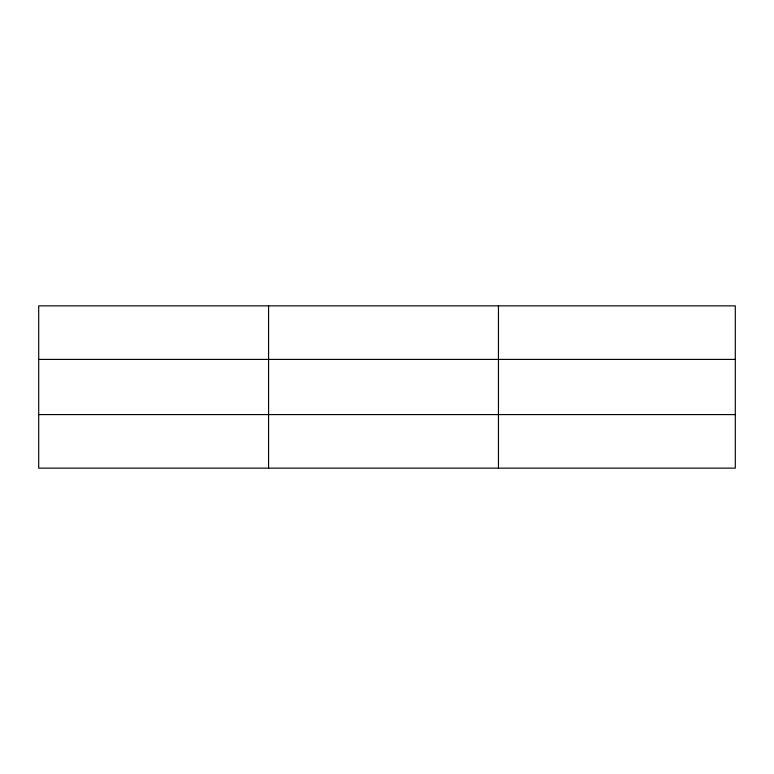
<?xml version="1.0" encoding="UTF-8"?>
<svg xmlns="http://www.w3.org/2000/svg" width="774" height="774" viewBox="0 0 774 774"><rect width="100%" height="100%" fill="white"/><g stroke="black" fill="none" stroke-linecap="round" stroke-linejoin="round"><path stroke-width="1.16" d="M268.578 468.144L268.578 305.856M498.456 468.144L498.456 305.856M735.3 359.407L735.3 305.856L38.7 305.856L38.7 468.144L735.3 468.144L735.3 359.407L38.7 359.407M38.7 414.593L735.3 414.593"/></g></svg>
